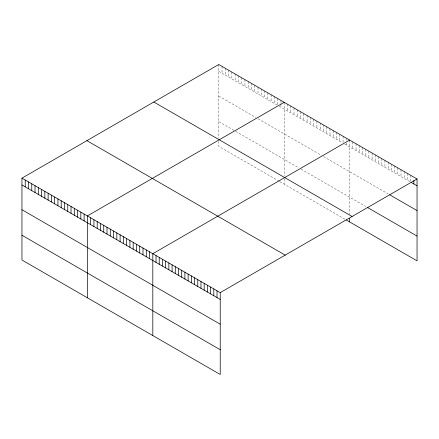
<?xml version="1.0" encoding="UTF-8"?>
<svg xmlns="http://www.w3.org/2000/svg" width="439" height="439" viewBox="0 0 439 439"><rect width="100%" height="100%" fill="white"/><g stroke="black" fill="none" stroke-linecap="round" stroke-linejoin="round"><path stroke-width="0.33" stroke-dasharray="2.19 1.65" d="M218.77 71.343L277.113 105.025M279.292 106.287L342.546 142.801M344.725 144.063L410.092 181.801M218.77 96.103L255.849 117.509M258.028 118.771L321.282 155.285M323.461 156.547L388.158 193.901M218.77 121.614L235.128 131.063M235.672 131.376L298.926 167.896M301.105 169.152L365.687 206.44M279.292 181.323L218.77 146.379L218.77 141.66M279.841 181.636L346.366 220.043M410.63 175.282L410.63 181.428M407.419 173.427L407.419 180.259M404.209 171.572L404.209 178.404M400.999 169.723L400.999 176.549M397.789 167.868L397.789 174.695M394.579 166.013L394.579 172.845M391.368 164.159L391.368 170.99M388.158 162.309L388.158 169.136M384.948 160.454L384.948 167.281M381.738 158.6L381.738 165.432M378.528 156.745L378.528 163.577M375.318 154.896L375.318 161.722M372.107 153.041L372.107 159.867M368.897 151.186L368.897 158.018M365.687 149.331L365.687 156.163M362.477 147.482L362.477 154.308M359.267 145.627L359.267 152.454M356.056 143.772L356.056 150.604M352.846 141.918L352.846 148.75M349.636 140.068L349.636 214.27M346.366 138.175L346.366 140.228M346.366 142.96L346.366 145.007M343.089 136.288L343.089 142.434M339.819 134.4L339.819 141.226M336.548 132.512L336.548 139.339M333.278 130.624L333.278 137.451M330.007 128.731L330.007 135.563M326.731 126.844L326.731 133.675M323.461 124.956L323.461 131.782M320.19 123.068L320.19 129.895M316.92 121.18L316.92 128.007M313.649 119.287L313.649 126.119M310.373 117.4L310.373 124.232M307.102 115.512L307.102 122.338M303.832 113.624L303.832 120.451M300.561 111.731L300.561 118.563M297.291 109.843L297.291 116.675M294.015 107.956L294.015 114.788M290.744 106.068L290.744 112.894M287.474 104.18L287.474 111.007M284.203 102.287L284.203 175.902M284.203 178.849L284.203 184.155M280.933 100.399L280.933 103.132M280.933 103.813L280.933 107.231M277.657 98.512L277.657 104.658M274.386 96.624L274.386 103.45M271.115 94.736L271.115 101.563M267.845 92.843L267.845 99.675M264.574 90.955L264.574 97.787M261.298 89.068L261.298 95.894M258.028 87.18L258.028 94.006M254.757 85.292L254.757 92.119M251.487 83.399L251.487 90.231M248.216 81.511L248.216 88.343M244.94 79.624L244.94 86.45M241.669 77.736L241.669 84.562M238.399 75.843L238.399 82.675M235.128 73.955L235.128 80.787M231.858 72.067L231.858 78.899M228.582 70.18L228.582 77.006M225.311 68.292L225.311 75.118M222.041 66.399L222.041 73.231M218.77 64.511L218.77 138.126"/><path stroke-width="0.66" d="M21.95 178.146L220.23 292.621L220.23 374.489L21.95 260.014L21.95 178.146L218.77 64.511L417.05 178.986L417.05 260.854L346.366 220.043M284.203 102.287L87.383 215.922L87.383 297.79M349.636 140.068L152.816 253.698L152.816 335.566M220.23 292.621L417.05 178.986M411.162 182.421L417.05 185.818M389.761 194.828L417.05 210.577M367.289 207.367L417.05 236.094M153.82 102.013L352.1 216.487M86.9 140.645L285.18 255.125M21.95 184.973L220.23 299.447M21.95 209.738L220.23 324.212M21.95 235.249L220.23 349.724M413.84 180.55L413.84 183.963M349.636 218.397L349.636 221.931M217.02 290.766L217.02 297.598M213.809 288.917L213.809 295.743M210.599 287.062L210.599 293.889M207.389 285.207L207.389 292.034M204.179 283.353L204.179 290.184M200.969 281.498L200.969 288.33M197.759 279.648L197.759 286.475M194.548 277.794L194.548 284.62M191.338 275.939L191.338 282.771M188.128 274.084L188.128 280.916M184.918 272.235L184.918 279.061M181.708 270.38L181.708 277.207M178.497 268.525L178.497 275.357M175.287 266.671L175.287 273.502M172.077 264.821L172.077 271.648M168.867 262.966L168.867 269.793M165.657 261.112L165.657 267.944M162.446 259.257L162.446 266.089M159.236 257.408L159.236 264.234M156.026 255.553L156.026 262.379M149.545 251.81L149.545 258.637M146.275 249.923L146.275 256.749M142.999 248.035L142.999 254.861M139.728 246.142L139.728 252.974M136.458 244.254L136.458 251.086M133.187 242.366L133.187 249.193M129.917 240.479L129.917 247.305M126.641 238.586L126.641 245.417M123.37 236.698L123.37 243.53M120.099 234.81L120.099 241.642M116.829 232.922L116.829 239.749M113.558 231.035L113.558 237.861M110.282 229.142L110.282 235.973M107.012 227.254L107.012 234.086M103.741 225.366L103.741 232.193M100.471 223.478L100.471 230.305M97.2 221.591L97.2 228.417M93.924 219.698L93.924 226.529M90.653 217.81L90.653 224.642M84.112 214.034L84.112 220.861M80.842 212.147L80.842 218.973M77.566 210.254L77.566 217.085M74.295 208.366L74.295 215.198M71.025 206.478L71.025 213.305M67.754 204.59L67.754 211.417M64.484 202.697L64.484 209.529M61.208 200.81L61.208 207.642M57.937 198.922L57.937 205.754M54.666 197.034L54.666 203.861M51.396 195.146L51.396 201.973M48.125 193.253L48.125 200.085M44.849 191.366L44.849 198.198M41.579 189.478L41.579 196.304M38.308 187.59L38.308 194.417M35.038 185.702L35.038 192.529M31.767 183.809L31.767 190.641M28.491 181.922L28.491 188.754M25.221 180.034L25.221 186.86"/></g></svg>
